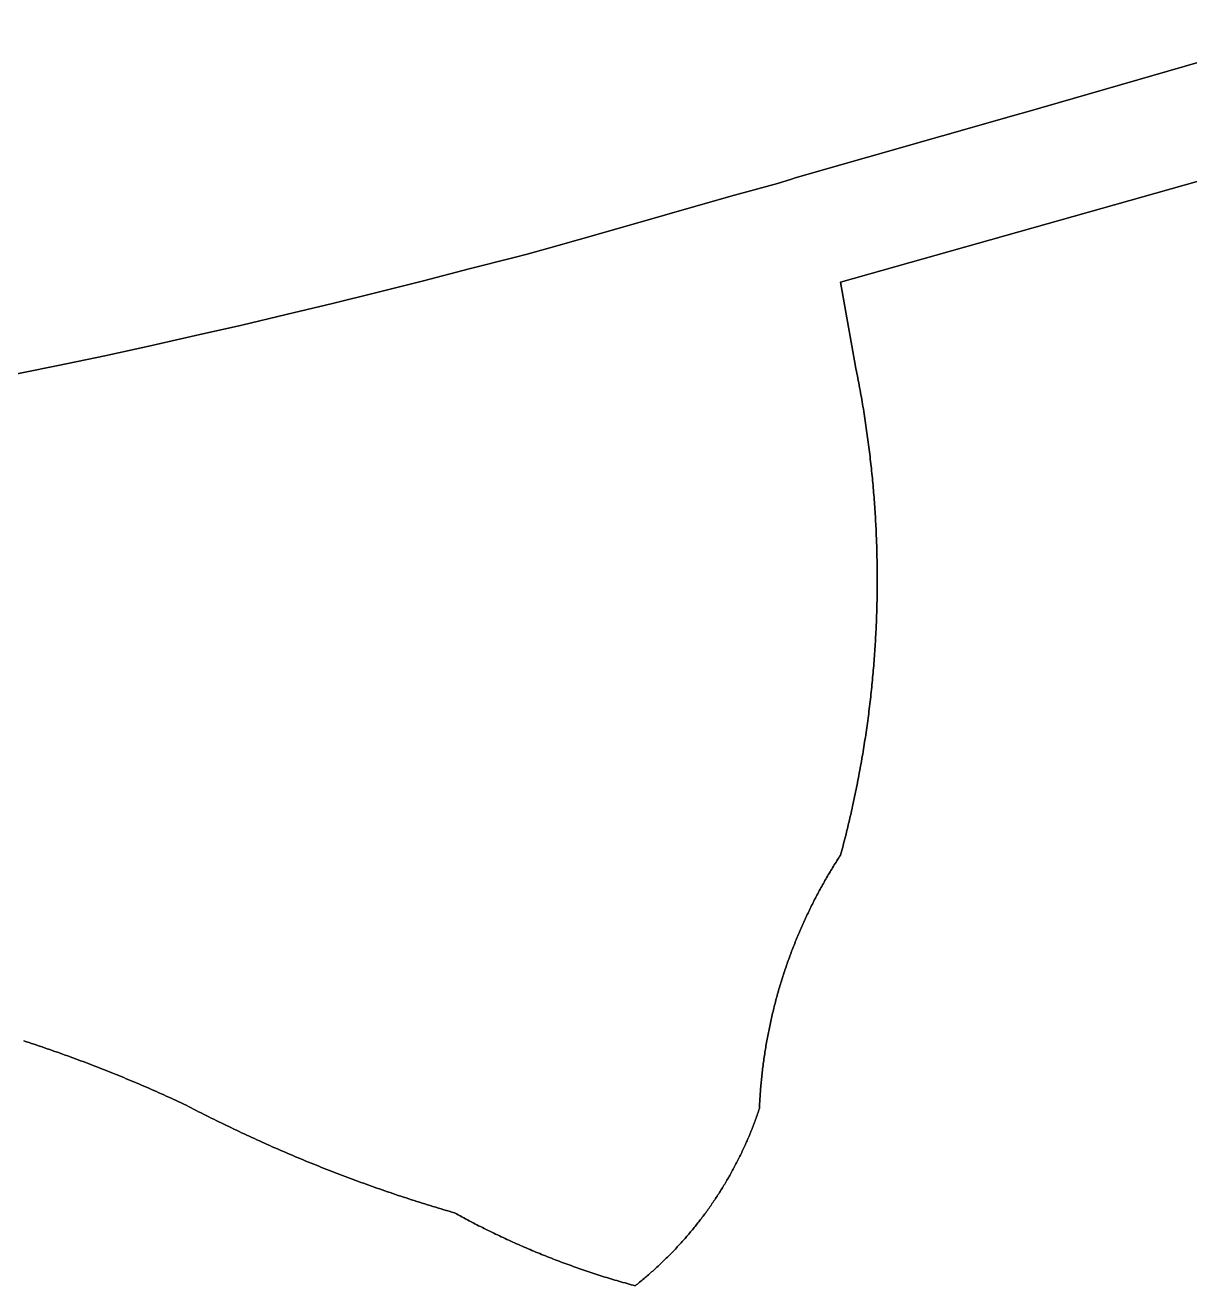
# Model space of a CAD drawing. Header units: inches. Extents: x 11258954 to 11313122, y 3645444 to 3695200.
# Drawn here: x 11297756 to 11298282, y 3668204 to 3668774 of the extents above; entities that cross this region are included whole.
import ezdxf

# ---------------------------------------------------------------- set-up
doc = ezdxf.new("R2010")
doc.units = ezdxf.units.IN
doc.header["$MEASUREMENT"] = 0
doc.layers.add('AnnexationHistory', color=183, linetype='Continuous')
doc.layers.add('ZipCode', color=108, linetype='Continuous')

msp = doc.modelspace()

# ---------------------------------------------------------------- linework, layer by layer
at = {"layer": 'AnnexationHistory'}
for points in [[(11297755.4585, 3668314.4035, 0), (11297756.631, 3668314.0215, 0), (11297757.803, 3668313.6365, 0), (11297758.9745, 3668313.25, 0), (11297760.145, 3668312.8605, 0), (11297761.3145, 3668312.469, 0), (11297762.4835, 3668312.0755, 0), (11297763.652, 3668311.6795, 0), (11297764.819, 3668311.281, 0), (11297765.986, 3668310.88, 0), (11297767.1515, 3668310.477, 0), (11297768.3165, 3668310.072, 0), (11297769.481, 3668309.664, 0), (11297770.644, 3668309.254, 0), (11297771.807, 3668308.842, 0), (11297772.9685, 3668308.4275, 0), (11297774.1295, 3668308.0105, 0), (11297775.2895, 3668307.5915, 0), (11297776.449, 3668307.17, 0), (11297777.6075, 3668306.746, 0), (11297778.765, 3668306.32, 0), (11297779.9215, 3668305.892, 0), (11297781.0775, 3668305.461, 0), (11297782.2325, 3668305.0285, 0), (11297783.387, 3668304.593, 0), (11297784.54, 3668304.1555, 0), (11297785.6925, 3668303.716, 0), (11297786.844, 3668303.274, 0), (11297787.995, 3668302.8295, 0), (11297789.1445, 3668302.383, 0), (11297790.2935, 3668301.934, 0), (11297791.4415, 3668301.483, 0), (11297792.589, 3668301.0295, 0), (11297793.735, 3668300.574, 0), (11297794.8805, 3668300.116, 0), (11297796.025, 3668299.656, 0), (11297797.1685, 3668299.1935, 0), (11297798.311, 3668298.7285, 0), (11297799.453, 3668298.2615, 0), (11297800.5935, 3668297.7925, 0), (11297801.7335, 3668297.321, 0), (11297802.8725, 3668296.847, 0), (11297804.01, 3668296.371, 0), (11297805.1475, 3668295.893, 0), (11297806.2835, 3668295.4125, 0), (11297807.4185, 3668294.9295, 0), (11297808.5525, 3668294.4445, 0), (11297809.686, 3668293.9575, 0), (11297810.818, 3668293.468, 0), (11297811.9495, 3668292.976, 0), (11297813.0795, 3668292.482, 0), (11297814.209, 3668291.986, 0), (11297815.337, 3668291.4875, 0), (11297816.4645, 3668290.987, 0), (11297817.591, 3668290.484, 0), (11297818.716, 3668289.9785, 0), (11297819.8405, 3668289.4715, 0), (11297820.964, 3668288.962, 0), (11297822.086, 3668288.45, 0), (11297823.2075, 3668287.936, 0), (11297824.3275, 3668287.4195, 0), (11297825.447, 3668286.901, 0), (11297826.565, 3668286.3805, 0), (11297827.6825, 3668285.8575, 0), (11297828.7985, 3668285.3325, 0), (11297829.9255, 3668284.745, 0), (11297831.054, 3668284.1595, 0), (11297832.1835, 3668283.576, 0), (11297833.314, 3668282.995, 0), (11297834.4455, 3668282.416, 0), (11297835.578, 3668281.8395, 0), (11297836.712, 3668281.265, 0), (11297837.847, 3668280.6925, 0), (11297838.983, 3668280.1225, 0), (11297840.1205, 3668279.5545, 0), (11297841.2585, 3668278.989, 0), (11297842.398, 3668278.4255, 0), (11297843.5385, 3668277.8645, 0), (11297844.68, 3668277.305, 0), (11297845.823, 3668276.7485, 0), (11297846.9665, 3668276.194, 0), (11297848.1115, 3668275.6415, 0), (11297849.2575, 3668275.0915, 0), (11297850.4045, 3668274.5435, 0), (11297851.5525, 3668273.9975, 0), (11297852.7015, 3668273.454, 0), (11297853.8515, 3668272.913, 0), (11297855.003, 3668272.374, 0), (11297856.155, 3668271.837, 0), (11297857.3085, 3668271.3025, 0), (11297858.4625, 3668270.7705, 0), (11297859.618, 3668270.2405, 0), (11297860.7745, 3668269.7125, 0), (11297861.9315, 3668269.187, 0), (11297863.09, 3668268.664, 0), (11297864.2495, 3668268.1425, 0), (11297865.41, 3668267.624, 0), (11297866.5715, 3668267.1075, 0), (11297867.734, 3668266.593, 0), (11297868.897, 3668266.081, 0), (11297870.0615, 3668265.5715, 0), (11297871.227, 3668265.064, 0), (11297872.3935, 3668264.5585, 0), (11297873.561, 3668264.0555, 0), (11297874.729, 3668263.555, 0), (11297875.8985, 3668263.0565, 0), (11297877.069, 3668262.5605, 0), (11297878.24, 3668262.0665, 0), (11297879.4125, 3668261.575, 0), (11297880.5855, 3668261.0855, 0), (11297881.7595, 3668260.5985, 0), (11297882.9345, 3668260.1135, 0), (11297884.1105, 3668259.631, 0), (11297885.2875, 3668259.151, 0), (11297886.4655, 3668258.673, 0), (11297887.644, 3668258.1975, 0), (11297888.824, 3668257.724, 0), (11297890.0045, 3668257.253, 0), (11297891.186, 3668256.7845, 0), (11297892.3685, 3668256.318, 0), (11297893.552, 3668255.8535, 0), (11297894.736, 3668255.392, 0), (11297895.921, 3668254.9325, 0), (11297897.107, 3668254.475, 0), (11297898.294, 3668254.02, 0), (11297899.482, 3668253.5675, 0), (11297900.6705, 3668253.117, 0), (11297901.86, 3668252.669, 0), (11297903.0505, 3668252.2235, 0), (11297904.242, 3668251.78, 0), (11297905.434, 3668251.339, 0), (11297906.627, 3668250.9, 0), (11297907.8205, 3668250.4635, 0), (11297909.0155, 3668250.0295, 0), (11297910.211, 3668249.5975, 0), (11297911.4075, 3668249.168, 0), (11297912.6045, 3668248.741, 0), (11297913.8025, 3668248.316, 0), (11297915.0015, 3668247.8935, 0), (11297916.201, 3668247.4735, 0), (11297917.4015, 3668247.0555, 0), (11297918.603, 3668246.64, 0), (11297919.805, 3668246.227, 0), (11297921.008, 3668245.816, 0), (11297922.2115, 3668245.4075, 0), (11297923.416, 3668245.0015, 0), (11297924.621, 3668244.5975, 0), (11297925.827, 3668244.196, 0), (11297927.034, 3668243.797, 0), (11297928.2415, 3668243.4, 0), (11297929.45, 3668243.0055, 0), (11297930.659, 3668242.6135, 0), (11297931.869, 3668242.2235, 0), (11297933.0795, 3668241.8365, 0), (11297934.291, 3668241.4515, 0), (11297935.503, 3668241.0685, 0), (11297936.716, 3668240.688, 0), (11297937.9295, 3668240.31, 0), (11297939.144, 3668239.9345, 0), (11297940.359, 3668239.5615, 0), (11297941.575, 3668239.1905, 0), (11297942.7915, 3668238.822, 0), (11297944.0085, 3668238.4555, 0), (11297945.2265, 3668238.092, 0), (11297946.445, 3668237.7305, 0), (11297947.6645, 3668237.371, 0), (11297948.8845, 3668237.0145, 0), (11297950.1055, 3668236.66, 0), (11297950.9365, 3668236.2025, 0), (11297951.769, 3668235.7475, 0), (11297952.6025, 3668235.2945, 0), (11297953.437, 3668234.8435, 0), (11297954.273, 3668234.3945, 0), (11297955.11, 3668233.948, 0), (11297955.9485, 3668233.504, 0), (11297956.788, 3668233.0615, 0), (11297957.6285, 3668232.6215, 0), (11297958.47, 3668232.1835, 0), (11297959.313, 3668231.748, 0), (11297960.1565, 3668231.3145, 0), (11297961.002, 3668230.883, 0), (11297961.848, 3668230.454, 0), (11297962.695, 3668230.027, 0), (11297963.5435, 3668229.6025, 0), (11297964.393, 3668229.18, 0), (11297965.2435, 3668228.7595, 0), (11297966.0955, 3668228.3415, 0), (11297966.948, 3668227.926, 0), (11297967.802, 3668227.512, 0), (11297968.6565, 3668227.1005, 0), (11297969.5125, 3668226.6915, 0), (11297970.3695, 3668226.2845, 0), (11297971.228, 3668225.8795, 0), (11297972.087, 3668225.477, 0), (11297972.947, 3668225.077, 0), (11297973.808, 3668224.679, 0), (11297974.6705, 3668224.283, 0), (11297975.5335, 3668223.8895, 0), (11297976.398, 3668223.498, 0), (11297977.263, 3668223.109, 0), (11297978.1295, 3668222.722, 0), (11297978.997, 3668222.3375, 0), (11297979.865, 3668221.955, 0), (11297980.7345, 3668221.575, 0), (11297981.6045, 3668221.197, 0), (11297982.476, 3668220.8215, 0), (11297983.348, 3668220.448, 0), (11297984.221, 3668220.077, 0), (11297985.0955, 3668219.7085, 0), (11297985.9705, 3668219.342, 0), (11297986.8465, 3668218.9775, 0), (11297987.7235, 3668218.6155, 0), (11297988.6015, 3668218.256, 0), (11297989.48, 3668217.8985, 0), (11297990.36, 3668217.5435, 0), (11297991.2405, 3668217.1905, 0), (11297992.1225, 3668216.84, 0), (11297993.005, 3668216.4915, 0), (11297993.888, 3668216.1455, 0), (11297994.7725, 3668215.802, 0), (11297995.6575, 3668215.4605, 0), (11297996.544, 3668215.1215, 0), (11297997.4305, 3668214.7845, 0), (11297998.3185, 3668214.45, 0), (11297999.207, 3668214.118, 0), (11298000.097, 3668213.788, 0), (11298000.987, 3668213.4605, 0), (11298001.8785, 3668213.1355, 0), (11298002.7705, 3668212.8125, 0), (11298003.6635, 3668212.492, 0), (11298004.557, 3668212.1735, 0), (11298005.452, 3668211.8575, 0), (11298006.347, 3668211.544, 0), (11298007.2435, 3668211.2325, 0), (11298008.1405, 3668210.9235, 0), (11298009.038, 3668210.617, 0), (11298009.937, 3668210.3125, 0), (11298010.836, 3668210.0105, 0), (11298011.7365, 3668209.7105, 0), (11298012.6375, 3668209.4135, 0), (11298013.539, 3668209.1185, 0), (11298014.4415, 3668208.8255, 0), (11298015.3445, 3668208.5355, 0), (11298016.2485, 3668208.2475, 0), (11298017.1535, 3668207.962, 0), (11298018.059, 3668207.6785, 0), (11298018.965, 3668207.3975, 0), (11298019.872, 3668207.119, 0), (11298020.7795, 3668206.843, 0), (11298021.688, 3668206.569, 0), (11298022.597, 3668206.2975, 0), (11298023.507, 3668206.0285, 0), (11298024.4175, 3668205.7615, 0), (11298025.3285, 3668205.497, 0), (11298026.2405, 3668205.235, 0), (11298027.153, 3668204.9755, 0), (11298028.066, 3668204.718, 0), (11298028.98, 3668204.463, 0), (11298029.8945, 3668204.2105, 0), (11298030.8095, 3668203.9605, 0), (11298031.7255, 3668203.7125, 0), (11298032.234, 3668204.1155, 0), (11298032.7405, 3668204.52, 0), (11298033.246, 3668204.9265, 0), (11298033.75, 3668205.3355, 0), (11298034.252, 3668205.7455, 0), (11298034.753, 3668206.158, 0), (11298035.252, 3668206.5725, 0), (11298035.7495, 3668206.9885, 0), (11298036.2455, 3668207.4065, 0), (11298036.74, 3668207.8265, 0), (11298037.2325, 3668208.2485, 0), (11298037.7235, 3668208.672, 0), (11298038.213, 3668209.0975, 0), (11298038.701, 3668209.525, 0), (11298039.1875, 3668209.9545, 0), (11298039.672, 3668210.3855, 0), (11298040.155, 3668210.8185, 0), (11298040.636, 3668211.2535, 0), (11298041.116, 3668211.69, 0), (11298041.594, 3668212.1285, 0), (11298042.07, 3668212.569, 0), (11298042.545, 3668213.011, 0), (11298043.018, 3668213.455, 0), (11298043.489, 3668213.9005, 0), (11298043.9585, 3668214.348, 0), (11298044.4265, 3668214.7975, 0), (11298044.8925, 3668215.2485, 0), (11298045.357, 3668215.7015, 0), (11298045.8195, 3668216.156, 0), (11298046.2805, 3668216.6125, 0), (11298046.74, 3668217.0705, 0), (11298047.1975, 3668217.5305, 0), (11298047.653, 3668217.992, 0), (11298048.107, 3668218.4555, 0), (11298048.559, 3668218.9205, 0), (11298049.0095, 3668219.387, 0), (11298049.458, 3668219.8555, 0), (11298049.905, 3668220.326, 0), (11298050.35, 3668220.7975, 0), (11298050.793, 3668221.2715, 0), (11298051.2345, 3668221.7465, 0), (11298051.6745, 3668222.2235, 0), (11298052.112, 3668222.702, 0), (11298052.548, 3668223.1825, 0), (11298052.982, 3668223.6645, 0), (11298053.4145, 3668224.148, 0), (11298053.845, 3668224.6335, 0), (11298054.2735, 3668225.12, 0), (11298054.7, 3668225.6085, 0), (11298055.125, 3668226.099, 0), (11298055.548, 3668226.5905, 0), (11298055.9695, 3668227.084, 0), (11298056.3885, 3668227.579, 0), (11298056.806, 3668228.0755, 0), (11298057.2215, 3668228.5735, 0), (11298057.635, 3668229.073, 0), (11298058.0465, 3668229.5745, 0), (11298058.4565, 3668230.0775, 0), (11298058.864, 3668230.582, 0), (11298059.27, 3668231.0875, 0), (11298059.674, 3668231.595, 0), (11298060.076, 3668232.104, 0), (11298060.476, 3668232.615, 0), (11298060.8745, 3668233.127, 0), (11298061.2705, 3668233.6405, 0), (11298061.6645, 3668234.1555, 0), (11298062.057, 3668234.672, 0), (11298062.4475, 3668235.1905, 0), (11298062.8355, 3668235.71, 0), (11298063.222, 3668236.231, 0), (11298063.6065, 3668236.7535, 0), (11298063.9885, 3668237.2775, 0), (11298064.369, 3668237.803, 0), (11298064.7475, 3668238.3295, 0), (11298065.1235, 3668238.858, 0), (11298065.498, 3668239.3875, 0), (11298065.8705, 3668239.919, 0), (11298066.2405, 3668240.4515, 0), (11298066.609, 3668240.9855, 0), (11298066.975, 3668241.521, 0), (11298067.339, 3668242.0575, 0), (11298067.7015, 3668242.5955, 0), (11298068.0615, 3668243.1355, 0), (11298068.4195, 3668243.676, 0), (11298068.7755, 3668244.2185, 0), (11298069.1295, 3668244.762, 0), (11298069.481, 3668245.307, 0), (11298069.831, 3668245.8535, 0), (11298070.1785, 3668246.401, 0), (11298070.524, 3668246.95, 0), (11298070.8675, 3668247.5, 0), (11298071.209, 3668248.0515, 0), (11298071.548, 3668248.6045, 0), (11298071.8855, 3668249.1585, 0), (11298072.2205, 3668249.714, 0), (11298072.5535, 3668250.271, 0), (11298072.884, 3668250.8285, 0), (11298073.2125, 3668251.388, 0), (11298073.5395, 3668251.9485, 0), (11298073.8635, 3668252.51, 0), (11298074.186, 3668253.073, 0), (11298074.506, 3668253.637, 0), (11298074.824, 3668254.2025, 0), (11298075.14, 3668254.769, 0), (11298075.4535, 3668255.337, 0), (11298075.765, 3668255.906, 0), (11298076.0745, 3668256.476, 0), (11298076.3815, 3668257.0475, 0), (11298076.6865, 3668257.62, 0), (11298076.989, 3668258.1935, 0), (11298077.2895, 3668258.7685, 0), (11298077.588, 3668259.344, 0), (11298077.8845, 3668259.9215, 0), (11298078.1785, 3668260.4995, 0), (11298078.47, 3668261.079, 0), (11298078.7595, 3668261.659, 0), (11298079.047, 3668262.241, 0), (11298079.3325, 3668262.8235, 0), (11298079.615, 3668263.407, 0), (11298079.896, 3668263.992, 0), (11298080.1745, 3668264.5775, 0), (11298080.4505, 3668265.1645, 0), (11298080.7245, 3668265.7525, 0), (11298080.9965, 3668266.3415, 0), (11298081.266, 3668266.9315, 0), (11298081.533, 3668267.5225, 0), (11298081.798, 3668268.1145, 0), (11298082.061, 3668268.7075, 0), (11298082.3215, 3668269.3015, 0), (11298082.5795, 3668269.8965, 0), (11298082.8355, 3668270.4925, 0), (11298083.0895, 3668271.0895, 0), (11298083.341, 3668271.6875, 0), (11298083.59, 3668272.2865, 0), (11298083.837, 3668272.8865, 0), (11298084.0815, 3668273.487, 0), (11298084.3235, 3668274.089, 0), (11298084.5635, 3668274.6915, 0), (11298084.8015, 3668275.295, 0), (11298085.0365, 3668275.8995, 0), (11298085.27, 3668276.5045, 0), (11298085.5005, 3668277.111, 0), (11298085.729, 3668277.718, 0), (11298085.955, 3668278.326, 0), (11298086.179, 3668278.9345, 0), (11298086.4005, 3668279.5445, 0), (11298086.6195, 3668280.155, 0), (11298086.8365, 3668280.766, 0), (11298087.051, 3668281.3785, 0), (11298087.2635, 3668281.9915, 0), (11298087.473, 3668282.605, 0), (11298087.6805, 3668283.2195, 0), (11298087.886, 3668283.835, 0), (11298087.9185, 3668284.586, 0), (11298087.9535, 3668285.3365, 0), (11298087.991, 3668286.087, 0), (11298088.0315, 3668286.8375, 0), (11298088.074, 3668287.588, 0), (11298088.119, 3668288.3385, 0), (11298088.1665, 3668289.0885, 0), (11298088.2165, 3668289.838, 0), (11298088.269, 3668290.588, 0), (11298088.324, 3668291.3375, 0), (11298088.3815, 3668292.087, 0), (11298088.4415, 3668292.836, 0), (11298088.504, 3668293.585, 0), (11298088.5685, 3668294.334, 0), (11298088.636, 3668295.0825, 0), (11298088.706, 3668295.8305, 0), (11298088.7785, 3668296.5785, 0), (11298088.853, 3668297.3265, 0), (11298088.9305, 3668298.074, 0), (11298089.01, 3668298.8215, 0), (11298089.0925, 3668299.5685, 0), (11298089.177, 3668300.3155, 0), (11298089.2645, 3668301.0615, 0), (11298089.354, 3668301.808, 0), (11298089.446, 3668302.554, 0), (11298089.5405, 3668303.2995, 0), (11298089.6375, 3668304.0445, 0), (11298089.737, 3668304.7895, 0), (11298089.839, 3668305.5345, 0), (11298089.9435, 3668306.2785, 0), (11298090.0505, 3668307.0225, 0), (11298090.16, 3668307.766, 0), (11298090.272, 3668308.509, 0), (11298090.386, 3668309.252, 0), (11298090.503, 3668309.9945, 0), (11298090.622, 3668310.7365, 0), (11298090.744, 3668311.478, 0), (11298090.868, 3668312.2195, 0), (11298090.9945, 3668312.96, 0), (11298091.1235, 3668313.7005, 0), (11298091.255, 3668314.4405, 0), (11298091.389, 3668315.18, 0), (11298091.5255, 3668315.919, 0), (11298091.664, 3668316.658, 0), (11298091.8055, 3668317.396, 0), (11298091.949, 3668318.1335, 0), (11298092.0955, 3668318.871, 0), (11298092.244, 3668319.6075, 0), (11298092.395, 3668320.344, 0), (11298092.5485, 3668321.0795, 0), (11298092.7045, 3668321.815, 0), (11298092.8625, 3668322.5495, 0), (11298093.0235, 3668323.2835, 0), (11298093.1865, 3668324.0175, 0), (11298093.3525, 3668324.7505, 0), (11298093.5205, 3668325.483, 0), (11298093.691, 3668326.215, 0), (11298093.8635, 3668326.9465, 0), (11298094.039, 3668327.677, 0), (11298094.217, 3668328.4075, 0), (11298094.397, 3668329.137, 0), (11298094.5795, 3668329.866, 0), (11298094.7645, 3668330.5945, 0), (11298094.952, 3668331.3225, 0), (11298095.1415, 3668332.0495, 0), (11298095.334, 3668332.776, 0), (11298095.5285, 3668333.502, 0), (11298095.7255, 3668334.2275, 0), (11298095.925, 3668334.952, 0), (11298096.127, 3668335.676, 0), (11298096.331, 3668336.3995, 0), (11298096.5375, 3668337.122, 0), (11298096.7465, 3668337.844, 0), (11298096.958, 3668338.565, 0), (11298097.172, 3668339.2855, 0), (11298097.388, 3668340.0055, 0), (11298097.6065, 3668340.7245, 0), (11298097.8275, 3668341.443, 0), (11298098.0505, 3668342.1605, 0), (11298098.2765, 3668342.8775, 0), (11298098.5045, 3668343.5935, 0), (11298098.735, 3668344.309, 0), (11298098.9675, 3668345.0235, 0), (11298099.203, 3668345.7375, 0), (11298099.4405, 3668346.4505, 0), (11298099.68, 3668347.1625, 0), (11298099.9225, 3668347.874, 0), (11298100.167, 3668348.5845, 0), (11298100.414, 3668349.2945, 0), (11298100.663, 3668350.0035, 0), (11298100.915, 3668350.712, 0), (11298101.1685, 3668351.419, 0), (11298101.425, 3668352.1255, 0), (11298101.6835, 3668352.8315, 0), (11298101.9445, 3668353.536, 0), (11298102.208, 3668354.24, 0), (11298102.4735, 3668354.943, 0), (11298102.7415, 3668355.645, 0), (11298103.012, 3668356.3465, 0), (11298103.2845, 3668357.047, 0), (11298103.5595, 3668357.7465, 0), (11298103.8365, 3668358.445, 0), (11298104.116, 3668359.1425, 0), (11298104.398, 3668359.8395, 0), (11298104.682, 3668360.535, 0), (11298104.9685, 3668361.23, 0), (11298105.2575, 3668361.924, 0), (11298105.5485, 3668362.6165, 0), (11298105.842, 3668363.3085, 0), (11298106.1375, 3668363.9995, 0), (11298106.4355, 3668364.6895, 0), (11298106.7355, 3668365.3785, 0), (11298107.038, 3668366.0665, 0), (11298107.343, 3668366.7535, 0), (11298107.65, 3668367.4395, 0), (11298107.9595, 3668368.1245, 0), (11298108.271, 3668368.8085, 0), (11298108.5845, 3668369.4915, 0), (11298108.901, 3668370.173, 0), (11298109.219, 3668370.854, 0), (11298109.54, 3668371.534, 0), (11298109.8625, 3668372.2125, 0), (11298110.1875, 3668372.89, 0), (11298110.515, 3668373.5665, 0), (11298110.8445, 3668374.242, 0), (11298111.1765, 3668374.9165, 0), (11298111.5105, 3668375.5895, 0), (11298111.847, 3668376.262, 0), (11298112.1855, 3668376.933, 0), (11298112.526, 3668377.6025, 0), (11298112.869, 3668378.2715, 0), (11298113.214, 3668378.939, 0), (11298113.5615, 3668379.6055, 0), (11298113.911, 3668380.271, 0), (11298114.2625, 3668380.935, 0), (11298114.6165, 3668381.598, 0), (11298114.973, 3668382.26, 0), (11298115.331, 3668382.9205, 0), (11298115.6915, 3668383.58, 0), (11298116.0545, 3668384.2385, 0), (11298116.4195, 3668384.8955, 0), (11298116.7865, 3668385.551, 0), (11298117.1555, 3668386.206, 0), (11298117.527, 3668386.859, 0), (11298117.9005, 3668387.5115, 0), (11298118.276, 3668388.162, 0), (11298118.654, 3668388.812, 0), (11298119.034, 3668389.4605, 0), (11298119.416, 3668390.1075, 0), (11298119.8005, 3668390.7535, 0), (11298120.187, 3668391.398, 0), (11298120.5755, 3668392.0415, 0), (11298120.966, 3668392.6835, 0), (11298121.359, 3668393.324, 0), (11298121.754, 3668393.9635, 0), (11298122.151, 3668394.6015, 0), (11298122.55, 3668395.2385, 0), (11298122.9515, 3668395.874, 0), (11298123.355, 3668396.508, 0), (11298123.76, 3668397.141, 0), (11298124.168, 3668397.7725, 0), (11298124.5775, 3668398.4025, 0), (11298124.8605, 3668399.453, 0), (11298125.1415, 3668400.504, 0), (11298125.4195, 3668401.556, 0), (11298125.6955, 3668402.608, 0), (11298125.969, 3668403.661, 0), (11298126.24, 3668404.715, 0), (11298126.509, 3668405.769, 0), (11298126.775, 3668406.824, 0), (11298127.039, 3668407.8795, 0), (11298127.3005, 3668408.9355, 0), (11298127.5595, 3668409.992, 0), (11298127.8165, 3668411.0495, 0), (11298128.0705, 3668412.107, 0), (11298128.3225, 3668413.1655, 0), (11298128.572, 3668414.2245, 0), (11298128.819, 3668415.284, 0), (11298129.0635, 3668416.344, 0), (11298129.3055, 3668417.4045, 0), (11298129.5455, 3668418.466, 0), (11298129.7825, 3668419.5275, 0), (11298130.0175, 3668420.59, 0), (11298130.25, 3668421.653, 0), (11298130.48, 3668422.716, 0), (11298130.7075, 3668423.78, 0), (11298130.933, 3668424.8445, 0), (11298131.1555, 3668425.9095, 0), (11298131.376, 3668426.9745, 0), (11298131.594, 3668428.0405, 0), (11298131.8095, 3668429.107, 0), (11298132.0225, 3668430.174, 0), (11298132.233, 3668431.241, 0), (11298132.441, 3668432.309, 0), (11298132.647, 3668433.3775, 0), (11298132.85, 3668434.446, 0), (11298133.051, 3668435.5155, 0), (11298133.2495, 3668436.585, 0), (11298133.4455, 3668437.6555, 0), (11298133.639, 3668438.726, 0), (11298133.83, 3668439.797, 0), (11298134.0185, 3668440.8685, 0), (11298134.205, 3668441.9405, 0), (11298134.3885, 3668443.0125, 0), (11298134.57, 3668444.0855, 0), (11298134.749, 3668445.1585, 0), (11298134.925, 3668446.232, 0), (11298135.099, 3668447.306, 0), (11298135.2705, 3668448.3805, 0), (11298135.4395, 3668449.455, 0), (11298135.606, 3668450.53, 0), (11298135.7705, 3668451.6055, 0), (11298135.932, 3668452.6815, 0), (11298136.0915, 3668453.758, 0), (11298136.248, 3668454.8345, 0), (11298136.4025, 3668455.9115, 0), (11298136.554, 3668456.9885, 0), (11298136.7035, 3668458.0665, 0), (11298136.8505, 3668459.144, 0), (11298136.995, 3668460.2225, 0), (11298137.137, 3668461.301, 0), (11298137.2765, 3668462.38, 0), (11298137.4135, 3668463.4595, 0), (11298137.5485, 3668464.539, 0), (11298137.6805, 3668465.619, 0), (11298137.81, 3668466.699, 0), (11298137.9375, 3668467.7795, 0), (11298138.062, 3668468.8605, 0), (11298138.1845, 3668469.9415, 0), (11298138.3045, 3668471.0225, 0), (11298138.4215, 3668472.1045, 0), (11298138.5365, 3668473.186, 0), (11298138.649, 3668474.2685, 0), (11298138.759, 3668475.3505, 0), (11298138.8665, 3668476.4335, 0), (11298138.9715, 3668477.516, 0), (11298139.074, 3668478.5995, 0), (11298139.174, 3668479.6825, 0), (11298139.2715, 3668480.766, 0), (11298139.367, 3668481.85, 0), (11298139.4595, 3668482.934, 0), (11298139.5495, 3668484.018, 0), (11298139.6375, 3668485.1025, 0), (11298139.7225, 3668486.187, 0), (11298139.8055, 3668487.272, 0), (11298139.8855, 3668488.357, 0), (11298139.9635, 3668489.442, 0), (11298140.039, 3668490.5275, 0), (11298140.1115, 3668491.613, 0), (11298140.182, 3668492.6985, 0), (11298140.25, 3668493.7845, 0), (11298140.3155, 3668494.8705, 0), (11298140.378, 3668495.9565, 0), (11298140.4385, 3668497.043, 0), (11298140.4965, 3668498.129, 0), (11298140.552, 3668499.2155, 0), (11298140.605, 3668500.3025, 0), (11298140.6555, 3668501.389, 0), (11298140.704, 3668502.476, 0), (11298140.7495, 3668503.563, 0), (11298140.7925, 3668504.65, 0), (11298140.833, 3668505.7375, 0), (11298140.871, 3668506.8245, 0), (11298140.907, 3668507.912, 0), (11298140.94, 3668508.9995, 0), (11298140.971, 3668510.087, 0), (11298140.999, 3668511.1745, 0), (11298141.0245, 3668512.262, 0), (11298141.048, 3668513.35, 0), (11298141.0685, 3668514.4375, 0), (11298141.087, 3668515.5255, 0), (11298141.103, 3668516.613, 0), (11298141.116, 3668517.701, 0), (11298141.127, 3668518.789, 0), (11298141.1355, 3668519.877, 0), (11298141.141, 3668520.965, 0), (11298141.1445, 3668522.0525, 0), (11298141.1455, 3668523.1405, 0), (11298141.144, 3668524.2285, 0), (11298141.14, 3668525.3165, 0), (11298141.1335, 3668526.4045, 0), (11298141.1245, 3668527.4925, 0), (11298141.113, 3668528.5805, 0), (11298141.099, 3668529.668, 0), (11298141.0825, 3668530.756, 0), (11298141.0635, 3668531.8435, 0), (11298141.042, 3668532.9315, 0), (11298141.018, 3668534.019, 0), (11298140.9915, 3668535.107, 0), (11298140.9625, 3668536.1945, 0), (11298140.9315, 3668537.282, 0), (11298140.8975, 3668538.3695, 0), (11298140.861, 3668539.4565, 0), (11298140.8225, 3668540.544, 0), (11298140.781, 3668541.631, 0), (11298140.7375, 3668542.718, 0), (11298140.691, 3668543.805, 0), (11298140.6425, 3668544.892, 0), (11298140.591, 3668545.9785, 0), (11298140.5375, 3668547.0655, 0), (11298140.481, 3668548.152, 0), (11298140.4225, 3668549.238, 0), (11298140.3615, 3668550.3245, 0), (11298140.298, 3668551.4105, 0), (11298140.232, 3668552.4965, 0), (11298140.163, 3668553.582, 0), (11298140.092, 3668554.668, 0), (11298140.0185, 3668555.7535, 0), (11298139.9425, 3668556.8385, 0), (11298139.864, 3668557.9235, 0), (11298139.783, 3668559.0085, 0), (11298139.7, 3668560.0935, 0), (11298139.614, 3668561.178, 0), (11298139.5255, 3668562.262, 0), (11298139.4345, 3668563.3465, 0), (11298139.3415, 3668564.4305, 0), (11298139.2455, 3668565.514, 0), (11298139.1475, 3668566.5975, 0), (11298139.0465, 3668567.681, 0), (11298138.9435, 3668568.764, 0), (11298138.8375, 3668569.8465, 0), (11298138.7295, 3668570.929, 0), (11298138.619, 3668572.0115, 0), (11298138.506, 3668573.0935, 0), (11298138.39, 3668574.1755, 0), (11298138.272, 3668575.257, 0), (11298138.1515, 3668576.338, 0), (11298138.0285, 3668577.419, 0), (11298137.9035, 3668578.5, 0), (11298137.7755, 3668579.58, 0), (11298137.645, 3668580.6605, 0), (11298137.512, 3668581.74, 0), (11298137.377, 3668582.8195, 0), (11298137.239, 3668583.899, 0), (11298137.099, 3668584.9775, 0), (11298136.956, 3668586.056, 0), (11298136.811, 3668587.1345, 0), (11298136.6635, 3668588.2125, 0), (11298136.5135, 3668589.29, 0), (11298136.361, 3668590.367, 0), (11298136.206, 3668591.444, 0), (11298136.0485, 3668592.5205, 0), (11298135.8885, 3668593.5965, 0), (11298135.726, 3668594.6725, 0), (11298135.5615, 3668595.7475, 0), (11298135.394, 3668596.823, 0), (11298135.2245, 3668597.8975, 0), (11298135.0525, 3668598.9715, 0), (11298134.8775, 3668600.0455, 0), (11298134.7005, 3668601.119, 0), (11298134.521, 3668602.192, 0), (11298134.339, 3668603.2645, 0), (11298134.155, 3668604.337, 0), (11298133.968, 3668605.4085, 0), (11298133.7785, 3668606.48, 0), (11298133.587, 3668607.551, 0), (11298133.3925, 3668608.6215, 0), (11298133.196, 3668609.6915, 0), (11298132.997, 3668610.761, 0), (11298132.7955, 3668611.83, 0), (11298132.5915, 3668612.8985, 0), (11298132.385, 3668613.967, 0), (11298132.1765, 3668615.0345, 0), (11298131.965, 3668616.102, 0), (11298131.7515, 3668617.1685, 0), (11298131.5355, 3668618.235, 0), (11298131.3165, 3668619.3005, 0), (11298124.545, 3668657.419, 0), (11298497.062, 3668762.488, 0)], [(11298497.062, 3668762.488, 0), (11298124.545, 3668657.419, 0), (11298131.3165, 3668619.3005, 0), (11298131.5355, 3668618.235, 0), (11298131.7515, 3668617.1685, 0), (11298131.965, 3668616.102, 0), (11298132.1765, 3668615.0345, 0), (11298132.385, 3668613.967, 0), (11298132.5915, 3668612.8985, 0), (11298132.7955, 3668611.83, 0), (11298132.997, 3668610.761, 0), (11298133.196, 3668609.6915, 0), (11298133.3925, 3668608.6215, 0), (11298133.587, 3668607.551, 0), (11298133.7785, 3668606.48, 0), (11298133.968, 3668605.4085, 0), (11298134.155, 3668604.337, 0), (11298134.339, 3668603.2645, 0), (11298134.521, 3668602.192, 0), (11298134.7005, 3668601.119, 0), (11298134.8775, 3668600.0455, 0), (11298135.0525, 3668598.9715, 0), (11298135.2245, 3668597.8975, 0), (11298135.394, 3668596.823, 0), (11298135.5615, 3668595.7475, 0), (11298135.726, 3668594.6725, 0), (11298135.8885, 3668593.5965, 0), (11298136.0485, 3668592.5205, 0), (11298136.206, 3668591.444, 0), (11298136.361, 3668590.367, 0), (11298136.5135, 3668589.29, 0), (11298136.6635, 3668588.2125, 0), (11298136.811, 3668587.1345, 0), (11298136.956, 3668586.056, 0), (11298137.099, 3668584.9775, 0), (11298137.239, 3668583.899, 0), (11298137.377, 3668582.8195, 0), (11298137.512, 3668581.74, 0), (11298137.645, 3668580.6605, 0), (11298137.7755, 3668579.58, 0), (11298137.9035, 3668578.5, 0), (11298138.0285, 3668577.419, 0), (11298138.1515, 3668576.338, 0), (11298138.272, 3668575.257, 0), (11298138.39, 3668574.1755, 0), (11298138.506, 3668573.0935, 0), (11298138.619, 3668572.0115, 0), (11298138.7295, 3668570.929, 0), (11298138.8375, 3668569.8465, 0), (11298138.9435, 3668568.764, 0), (11298139.0465, 3668567.681, 0), (11298139.1475, 3668566.5975, 0), (11298139.2455, 3668565.514, 0), (11298139.3415, 3668564.4305, 0), (11298139.4345, 3668563.3465, 0), (11298139.5255, 3668562.262, 0), (11298139.614, 3668561.178, 0), (11298139.7, 3668560.0935, 0), (11298139.783, 3668559.0085, 0), (11298139.864, 3668557.9235, 0), (11298139.9425, 3668556.8385, 0), (11298140.0185, 3668555.7535, 0), (11298140.092, 3668554.668, 0), (11298140.163, 3668553.582, 0), (11298140.232, 3668552.4965, 0), (11298140.298, 3668551.4105, 0), (11298140.3615, 3668550.3245, 0), (11298140.4225, 3668549.238, 0), (11298140.481, 3668548.152, 0), (11298140.5375, 3668547.0655, 0), (11298140.591, 3668545.9785, 0), (11298140.6425, 3668544.892, 0), (11298140.691, 3668543.805, 0), (11298140.7375, 3668542.718, 0), (11298140.781, 3668541.631, 0), (11298140.8225, 3668540.544, 0), (11298140.861, 3668539.4565, 0), (11298140.8975, 3668538.3695, 0), (11298140.9315, 3668537.282, 0), (11298140.9625, 3668536.1945, 0), (11298140.9915, 3668535.107, 0), (11298141.018, 3668534.019, 0), (11298141.042, 3668532.9315, 0), (11298141.0635, 3668531.8435, 0), (11298141.0825, 3668530.756, 0), (11298141.099, 3668529.668, 0), (11298141.113, 3668528.5805, 0), (11298141.1245, 3668527.4925, 0), (11298141.1335, 3668526.4045, 0), (11298141.14, 3668525.3165, 0), (11298141.144, 3668524.2285, 0), (11298141.1455, 3668523.1405, 0), (11298141.1445, 3668522.0525, 0), (11298141.141, 3668520.965, 0), (11298141.1355, 3668519.877, 0), (11298141.127, 3668518.789, 0), (11298141.116, 3668517.701, 0), (11298141.103, 3668516.613, 0), (11298141.087, 3668515.5255, 0), (11298141.0685, 3668514.4375, 0), (11298141.048, 3668513.35, 0), (11298141.0245, 3668512.262, 0), (11298140.999, 3668511.1745, 0), (11298140.971, 3668510.087, 0), (11298140.94, 3668508.9995, 0), (11298140.907, 3668507.912, 0), (11298140.871, 3668506.8245, 0), (11298140.833, 3668505.7375, 0), (11298140.7925, 3668504.65, 0), (11298140.7495, 3668503.563, 0), (11298140.704, 3668502.476, 0), (11298140.6555, 3668501.389, 0), (11298140.605, 3668500.3025, 0), (11298140.552, 3668499.2155, 0), (11298140.4965, 3668498.129, 0), (11298140.4385, 3668497.043, 0), (11298140.378, 3668495.9565, 0), (11298140.3155, 3668494.8705, 0), (11298140.25, 3668493.7845, 0), (11298140.182, 3668492.6985, 0), (11298140.1115, 3668491.613, 0), (11298140.039, 3668490.5275, 0), (11298139.9635, 3668489.442, 0), (11298139.8855, 3668488.357, 0), (11298139.8055, 3668487.272, 0), (11298139.7225, 3668486.187, 0), (11298139.6375, 3668485.1025, 0), (11298139.5495, 3668484.018, 0), (11298139.4595, 3668482.934, 0), (11298139.367, 3668481.85, 0), (11298139.2715, 3668480.766, 0), (11298139.174, 3668479.6825, 0), (11298139.074, 3668478.5995, 0), (11298138.9715, 3668477.516, 0), (11298138.8665, 3668476.4335, 0), (11298138.759, 3668475.3505, 0), (11298138.649, 3668474.2685, 0), (11298138.5365, 3668473.186, 0), (11298138.4215, 3668472.1045, 0), (11298138.3045, 3668471.0225, 0), (11298138.1845, 3668469.9415, 0), (11298138.062, 3668468.8605, 0), (11298137.9375, 3668467.7795, 0), (11298137.81, 3668466.699, 0), (11298137.6805, 3668465.619, 0), (11298137.5485, 3668464.539, 0), (11298137.4135, 3668463.4595, 0), (11298137.2765, 3668462.38, 0), (11298137.137, 3668461.301, 0), (11298136.995, 3668460.2225, 0), (11298136.8505, 3668459.144, 0), (11298136.7035, 3668458.0665, 0), (11298136.554, 3668456.9885, 0), (11298136.4025, 3668455.9115, 0), (11298136.248, 3668454.8345, 0), (11298136.0915, 3668453.758, 0), (11298135.932, 3668452.6815, 0), (11298135.7705, 3668451.6055, 0), (11298135.606, 3668450.53, 0), (11298135.4395, 3668449.455, 0), (11298135.2705, 3668448.3805, 0), (11298135.099, 3668447.306, 0), (11298134.925, 3668446.232, 0), (11298134.749, 3668445.1585, 0), (11298134.57, 3668444.0855, 0), (11298134.3885, 3668443.0125, 0), (11298134.205, 3668441.9405, 0), (11298134.0185, 3668440.8685, 0), (11298133.83, 3668439.797, 0), (11298133.639, 3668438.726, 0), (11298133.4455, 3668437.6555, 0), (11298133.2495, 3668436.585, 0), (11298133.051, 3668435.5155, 0), (11298132.85, 3668434.446, 0), (11298132.647, 3668433.3775, 0), (11298132.441, 3668432.309, 0), (11298132.233, 3668431.241, 0), (11298132.0225, 3668430.174, 0), (11298131.8095, 3668429.107, 0), (11298131.594, 3668428.0405, 0), (11298131.376, 3668426.9745, 0), (11298131.1555, 3668425.9095, 0), (11298130.933, 3668424.8445, 0), (11298130.7075, 3668423.78, 0), (11298130.48, 3668422.716, 0), (11298130.25, 3668421.653, 0), (11298130.0175, 3668420.59, 0), (11298129.7825, 3668419.5275, 0), (11298129.5455, 3668418.466, 0), (11298129.3055, 3668417.4045, 0), (11298129.0635, 3668416.344, 0), (11298128.819, 3668415.284, 0), (11298128.572, 3668414.2245, 0), (11298128.3225, 3668413.1655, 0), (11298128.0705, 3668412.107, 0), (11298127.8165, 3668411.0495, 0), (11298127.5595, 3668409.992, 0), (11298127.3005, 3668408.9355, 0), (11298127.039, 3668407.8795, 0), (11298126.775, 3668406.824, 0), (11298126.509, 3668405.769, 0), (11298126.24, 3668404.715, 0), (11298125.969, 3668403.661, 0), (11298125.6955, 3668402.608, 0), (11298125.4195, 3668401.556, 0), (11298125.1415, 3668400.504, 0), (11298124.8605, 3668399.453, 0), (11298124.5775, 3668398.4025, 0), (11298124.168, 3668397.7725, 0), (11298123.76, 3668397.141, 0), (11298123.355, 3668396.508, 0), (11298122.9515, 3668395.874, 0), (11298122.55, 3668395.2385, 0), (11298122.151, 3668394.6015, 0), (11298121.754, 3668393.9635, 0), (11298121.359, 3668393.324, 0), (11298120.966, 3668392.6835, 0), (11298120.5755, 3668392.0415, 0), (11298120.187, 3668391.398, 0), (11298119.8005, 3668390.7535, 0), (11298119.416, 3668390.1075, 0), (11298119.034, 3668389.4605, 0), (11298118.654, 3668388.812, 0), (11298118.276, 3668388.162, 0), (11298117.9005, 3668387.5115, 0), (11298117.527, 3668386.859, 0), (11298117.1555, 3668386.206, 0), (11298116.7865, 3668385.551, 0), (11298116.4195, 3668384.8955, 0), (11298116.0545, 3668384.2385, 0), (11298115.6915, 3668383.58, 0), (11298115.331, 3668382.9205, 0), (11298114.973, 3668382.26, 0), (11298114.6165, 3668381.598, 0), (11298114.2625, 3668380.935, 0), (11298113.911, 3668380.271, 0), (11298113.5615, 3668379.6055, 0), (11298113.214, 3668378.939, 0), (11298112.869, 3668378.2715, 0), (11298112.526, 3668377.6025, 0), (11298112.1855, 3668376.933, 0), (11298111.847, 3668376.262, 0), (11298111.5105, 3668375.5895, 0), (11298111.1765, 3668374.9165, 0), (11298110.8445, 3668374.242, 0), (11298110.515, 3668373.5665, 0), (11298110.1875, 3668372.89, 0), (11298109.8625, 3668372.2125, 0), (11298109.54, 3668371.534, 0), (11298109.219, 3668370.854, 0), (11298108.901, 3668370.173, 0), (11298108.5845, 3668369.4915, 0), (11298108.271, 3668368.8085, 0), (11298107.9595, 3668368.1245, 0), (11298107.65, 3668367.4395, 0), (11298107.343, 3668366.7535, 0), (11298107.038, 3668366.0665, 0), (11298106.7355, 3668365.3785, 0), (11298106.4355, 3668364.6895, 0), (11298106.1375, 3668363.9995, 0), (11298105.842, 3668363.3085, 0), (11298105.5485, 3668362.6165, 0), (11298105.2575, 3668361.924, 0), (11298104.9685, 3668361.23, 0), (11298104.682, 3668360.535, 0), (11298104.398, 3668359.8395, 0), (11298104.116, 3668359.1425, 0), (11298103.8365, 3668358.445, 0), (11298103.5595, 3668357.7465, 0), (11298103.2845, 3668357.047, 0), (11298103.012, 3668356.3465, 0), (11298102.7415, 3668355.645, 0), (11298102.4735, 3668354.943, 0), (11298102.208, 3668354.24, 0), (11298101.9445, 3668353.536, 0), (11298101.6835, 3668352.8315, 0), (11298101.425, 3668352.1255, 0), (11298101.1685, 3668351.419, 0), (11298100.915, 3668350.712, 0), (11298100.663, 3668350.0035, 0), (11298100.414, 3668349.2945, 0), (11298100.167, 3668348.5845, 0), (11298099.9225, 3668347.874, 0), (11298099.68, 3668347.1625, 0), (11298099.4405, 3668346.4505, 0), (11298099.203, 3668345.7375, 0), (11298098.9675, 3668345.0235, 0), (11298098.735, 3668344.309, 0), (11298098.5045, 3668343.5935, 0), (11298098.2765, 3668342.8775, 0), (11298098.0505, 3668342.1605, 0), (11298097.8275, 3668341.443, 0), (11298097.6065, 3668340.7245, 0), (11298097.388, 3668340.0055, 0), (11298097.172, 3668339.2855, 0), (11298096.958, 3668338.565, 0), (11298096.7465, 3668337.844, 0), (11298096.5375, 3668337.122, 0), (11298096.331, 3668336.3995, 0), (11298096.127, 3668335.676, 0), (11298095.925, 3668334.952, 0), (11298095.7255, 3668334.2275, 0), (11298095.5285, 3668333.502, 0), (11298095.334, 3668332.776, 0), (11298095.1415, 3668332.0495, 0), (11298094.952, 3668331.3225, 0), (11298094.7645, 3668330.5945, 0), (11298094.5795, 3668329.866, 0), (11298094.397, 3668329.137, 0), (11298094.217, 3668328.4075, 0), (11298094.039, 3668327.677, 0), (11298093.8635, 3668326.9465, 0), (11298093.691, 3668326.215, 0), (11298093.5205, 3668325.483, 0), (11298093.3525, 3668324.7505, 0), (11298093.1865, 3668324.0175, 0), (11298093.0235, 3668323.2835, 0), (11298092.8625, 3668322.5495, 0), (11298092.7045, 3668321.815, 0), (11298092.5485, 3668321.0795, 0), (11298092.395, 3668320.344, 0), (11298092.244, 3668319.6075, 0), (11298092.0955, 3668318.871, 0), (11298091.949, 3668318.1335, 0), (11298091.8055, 3668317.396, 0), (11298091.664, 3668316.658, 0), (11298091.5255, 3668315.919, 0), (11298091.389, 3668315.18, 0), (11298091.255, 3668314.4405, 0), (11298091.1235, 3668313.7005, 0), (11298090.9945, 3668312.96, 0), (11298090.868, 3668312.2195, 0), (11298090.744, 3668311.478, 0), (11298090.622, 3668310.7365, 0), (11298090.503, 3668309.9945, 0), (11298090.386, 3668309.252, 0), (11298090.272, 3668308.509, 0), (11298090.16, 3668307.766, 0), (11298090.0505, 3668307.0225, 0), (11298089.9435, 3668306.2785, 0), (11298089.839, 3668305.5345, 0), (11298089.737, 3668304.7895, 0), (11298089.6375, 3668304.0445, 0), (11298089.5405, 3668303.2995, 0), (11298089.446, 3668302.554, 0), (11298089.354, 3668301.808, 0), (11298089.2645, 3668301.0615, 0), (11298089.177, 3668300.3155, 0), (11298089.0925, 3668299.5685, 0), (11298089.01, 3668298.8215, 0), (11298088.9305, 3668298.074, 0), (11298088.853, 3668297.3265, 0), (11298088.7785, 3668296.5785, 0), (11298088.706, 3668295.8305, 0), (11298088.636, 3668295.0825, 0), (11298088.5685, 3668294.334, 0), (11298088.504, 3668293.585, 0), (11298088.4415, 3668292.836, 0), (11298088.3815, 3668292.087, 0), (11298088.324, 3668291.3375, 0), (11298088.269, 3668290.588, 0), (11298088.2165, 3668289.838, 0), (11298088.1665, 3668289.0885, 0), (11298088.119, 3668288.3385, 0), (11298088.074, 3668287.588, 0), (11298088.0315, 3668286.8375, 0), (11298087.991, 3668286.087, 0), (11298087.9535, 3668285.3365, 0), (11298087.9185, 3668284.586, 0), (11298087.886, 3668283.835, 0), (11298087.6805, 3668283.2195, 0), (11298087.473, 3668282.605, 0), (11298087.2635, 3668281.9915, 0), (11298087.051, 3668281.3785, 0), (11298086.8365, 3668280.766, 0), (11298086.6195, 3668280.155, 0), (11298086.4005, 3668279.5445, 0), (11298086.179, 3668278.9345, 0), (11298085.955, 3668278.326, 0), (11298085.729, 3668277.718, 0), (11298085.5005, 3668277.111, 0), (11298085.27, 3668276.5045, 0), (11298085.0365, 3668275.8995, 0), (11298084.8015, 3668275.295, 0), (11298084.5635, 3668274.6915, 0), (11298084.3235, 3668274.089, 0), (11298084.0815, 3668273.487, 0), (11298083.837, 3668272.8865, 0), (11298083.59, 3668272.2865, 0), (11298083.341, 3668271.6875, 0), (11298083.0895, 3668271.0895, 0), (11298082.8355, 3668270.4925, 0), (11298082.5795, 3668269.8965, 0), (11298082.3215, 3668269.3015, 0), (11298082.061, 3668268.7075, 0), (11298081.798, 3668268.1145, 0), (11298081.533, 3668267.5225, 0), (11298081.266, 3668266.9315, 0), (11298080.9965, 3668266.3415, 0), (11298080.7245, 3668265.7525, 0), (11298080.4505, 3668265.1645, 0), (11298080.1745, 3668264.5775, 0), (11298079.896, 3668263.992, 0), (11298079.615, 3668263.407, 0), (11298079.3325, 3668262.8235, 0), (11298079.047, 3668262.241, 0), (11298078.7595, 3668261.659, 0), (11298078.47, 3668261.079, 0), (11298078.1785, 3668260.4995, 0), (11298077.8845, 3668259.9215, 0), (11298077.588, 3668259.344, 0), (11298077.2895, 3668258.7685, 0), (11298076.989, 3668258.1935, 0), (11298076.6865, 3668257.62, 0), (11298076.3815, 3668257.0475, 0), (11298076.0745, 3668256.476, 0), (11298075.765, 3668255.906, 0), (11298075.4535, 3668255.337, 0), (11298075.14, 3668254.769, 0), (11298074.824, 3668254.2025, 0), (11298074.506, 3668253.637, 0), (11298074.186, 3668253.073, 0), (11298073.8635, 3668252.51, 0), (11298073.5395, 3668251.9485, 0), (11298073.2125, 3668251.388, 0), (11298072.884, 3668250.8285, 0), (11298072.5535, 3668250.271, 0), (11298072.2205, 3668249.714, 0), (11298071.8855, 3668249.1585, 0), (11298071.548, 3668248.6045, 0), (11298071.209, 3668248.0515, 0), (11298070.8675, 3668247.5, 0), (11298070.524, 3668246.95, 0), (11298070.1785, 3668246.401, 0), (11298069.831, 3668245.8535, 0), (11298069.481, 3668245.307, 0), (11298069.1295, 3668244.762, 0), (11298068.7755, 3668244.2185, 0), (11298068.4195, 3668243.676, 0), (11298068.0615, 3668243.1355, 0), (11298067.7015, 3668242.5955, 0), (11298067.339, 3668242.0575, 0), (11298066.975, 3668241.521, 0), (11298066.609, 3668240.9855, 0), (11298066.2405, 3668240.4515, 0), (11298065.8705, 3668239.919, 0), (11298065.498, 3668239.3875, 0), (11298065.1235, 3668238.858, 0), (11298064.7475, 3668238.3295, 0), (11298064.369, 3668237.803, 0), (11298063.9885, 3668237.2775, 0), (11298063.6065, 3668236.7535, 0), (11298063.222, 3668236.231, 0), (11298062.8355, 3668235.71, 0), (11298062.4475, 3668235.1905, 0), (11298062.057, 3668234.672, 0), (11298061.6645, 3668234.1555, 0), (11298061.2705, 3668233.6405, 0), (11298060.8745, 3668233.127, 0), (11298060.476, 3668232.615, 0), (11298060.076, 3668232.104, 0), (11298059.674, 3668231.595, 0), (11298059.27, 3668231.0875, 0), (11298058.864, 3668230.582, 0), (11298058.4565, 3668230.0775, 0), (11298058.0465, 3668229.5745, 0), (11298057.635, 3668229.073, 0), (11298057.2215, 3668228.5735, 0), (11298056.806, 3668228.0755, 0), (11298056.3885, 3668227.579, 0), (11298055.9695, 3668227.084, 0), (11298055.548, 3668226.5905, 0), (11298055.125, 3668226.099, 0), (11298054.7, 3668225.6085, 0), (11298054.2735, 3668225.12, 0), (11298053.845, 3668224.6335, 0), (11298053.4145, 3668224.148, 0), (11298052.982, 3668223.6645, 0), (11298052.548, 3668223.1825, 0), (11298052.112, 3668222.702, 0), (11298051.6745, 3668222.2235, 0), (11298051.2345, 3668221.7465, 0), (11298050.793, 3668221.2715, 0), (11298050.35, 3668220.7975, 0), (11298049.905, 3668220.326, 0), (11298049.458, 3668219.8555, 0), (11298049.0095, 3668219.387, 0), (11298048.559, 3668218.9205, 0), (11298048.107, 3668218.4555, 0), (11298047.653, 3668217.992, 0), (11298047.1975, 3668217.5305, 0), (11298046.74, 3668217.0705, 0), (11298046.2805, 3668216.6125, 0), (11298045.8195, 3668216.156, 0), (11298045.357, 3668215.7015, 0), (11298044.8925, 3668215.2485, 0), (11298044.4265, 3668214.7975, 0), (11298043.9585, 3668214.348, 0), (11298043.489, 3668213.9005, 0), (11298043.018, 3668213.455, 0), (11298042.545, 3668213.011, 0), (11298042.07, 3668212.569, 0), (11298041.594, 3668212.1285, 0), (11298041.116, 3668211.69, 0), (11298040.636, 3668211.2535, 0), (11298040.155, 3668210.8185, 0), (11298039.672, 3668210.3855, 0), (11298039.1875, 3668209.9545, 0), (11298038.701, 3668209.525, 0), (11298038.213, 3668209.0975, 0), (11298037.7235, 3668208.672, 0), (11298037.2325, 3668208.2485, 0), (11298036.74, 3668207.8265, 0), (11298036.2455, 3668207.4065, 0), (11298035.7495, 3668206.9885, 0), (11298035.252, 3668206.5725, 0), (11298034.753, 3668206.158, 0), (11298034.252, 3668205.7455, 0), (11298033.75, 3668205.3355, 0), (11298033.246, 3668204.9265, 0), (11298032.7405, 3668204.52, 0), (11298032.234, 3668204.1155, 0), (11298031.7255, 3668203.7125, 0), (11298030.8095, 3668203.9605, 0), (11298029.8945, 3668204.2105, 0), (11298028.98, 3668204.463, 0), (11298028.066, 3668204.718, 0), (11298027.153, 3668204.9755, 0), (11298026.2405, 3668205.235, 0), (11298025.3285, 3668205.497, 0), (11298024.4175, 3668205.7615, 0), (11298023.507, 3668206.0285, 0), (11298022.597, 3668206.2975, 0), (11298021.688, 3668206.569, 0), (11298020.7795, 3668206.843, 0), (11298019.872, 3668207.119, 0), (11298018.965, 3668207.3975, 0), (11298018.059, 3668207.6785, 0), (11298017.1535, 3668207.962, 0), (11298016.2485, 3668208.2475, 0), (11298015.3445, 3668208.5355, 0), (11298014.4415, 3668208.8255, 0), (11298013.539, 3668209.1185, 0), (11298012.6375, 3668209.4135, 0), (11298011.7365, 3668209.7105, 0), (11298010.836, 3668210.0105, 0), (11298009.937, 3668210.3125, 0), (11298009.038, 3668210.617, 0), (11298008.1405, 3668210.9235, 0), (11298007.2435, 3668211.2325, 0), (11298006.347, 3668211.544, 0), (11298005.452, 3668211.8575, 0), (11298004.557, 3668212.1735, 0), (11298003.6635, 3668212.492, 0), (11298002.7705, 3668212.8125, 0), (11298001.8785, 3668213.1355, 0), (11298000.987, 3668213.4605, 0), (11298000.097, 3668213.788, 0), (11297999.207, 3668214.118, 0), (11297998.3185, 3668214.45, 0), (11297997.4305, 3668214.7845, 0), (11297996.544, 3668215.1215, 0), (11297995.6575, 3668215.4605, 0), (11297994.7725, 3668215.802, 0), (11297993.888, 3668216.1455, 0), (11297993.005, 3668216.4915, 0), (11297992.1225, 3668216.84, 0), (11297991.2405, 3668217.1905, 0), (11297990.36, 3668217.5435, 0), (11297989.48, 3668217.8985, 0), (11297988.6015, 3668218.256, 0), (11297987.7235, 3668218.6155, 0), (11297986.8465, 3668218.9775, 0), (11297985.9705, 3668219.342, 0), (11297985.0955, 3668219.7085, 0), (11297984.221, 3668220.077, 0), (11297983.348, 3668220.448, 0), (11297982.476, 3668220.8215, 0), (11297981.6045, 3668221.197, 0), (11297980.7345, 3668221.575, 0), (11297979.865, 3668221.955, 0), (11297978.997, 3668222.3375, 0), (11297978.1295, 3668222.722, 0), (11297977.263, 3668223.109, 0), (11297976.398, 3668223.498, 0), (11297975.5335, 3668223.8895, 0), (11297974.6705, 3668224.283, 0), (11297973.808, 3668224.679, 0), (11297972.947, 3668225.077, 0), (11297972.087, 3668225.477, 0), (11297971.228, 3668225.8795, 0), (11297970.3695, 3668226.2845, 0), (11297969.5125, 3668226.6915, 0), (11297968.6565, 3668227.1005, 0), (11297967.802, 3668227.512, 0), (11297966.948, 3668227.926, 0), (11297966.0955, 3668228.3415, 0), (11297965.2435, 3668228.7595, 0), (11297964.393, 3668229.18, 0), (11297963.5435, 3668229.6025, 0), (11297962.695, 3668230.027, 0), (11297961.848, 3668230.454, 0), (11297961.002, 3668230.883, 0), (11297960.1565, 3668231.3145, 0), (11297959.313, 3668231.748, 0), (11297958.47, 3668232.1835, 0), (11297957.6285, 3668232.6215, 0), (11297956.788, 3668233.0615, 0), (11297955.9485, 3668233.504, 0), (11297955.11, 3668233.948, 0), (11297954.273, 3668234.3945, 0), (11297953.437, 3668234.8435, 0), (11297952.6025, 3668235.2945, 0), (11297951.769, 3668235.7475, 0), (11297950.9365, 3668236.2025, 0), (11297950.1055, 3668236.66, 0), (11297948.8845, 3668237.0145, 0), (11297947.6645, 3668237.371, 0), (11297946.445, 3668237.7305, 0), (11297945.2265, 3668238.092, 0), (11297944.0085, 3668238.4555, 0), (11297942.7915, 3668238.822, 0), (11297941.575, 3668239.1905, 0), (11297940.359, 3668239.5615, 0), (11297939.144, 3668239.9345, 0), (11297937.9295, 3668240.31, 0), (11297936.716, 3668240.688, 0), (11297935.503, 3668241.0685, 0), (11297934.291, 3668241.4515, 0), (11297933.0795, 3668241.8365, 0), (11297931.869, 3668242.2235, 0), (11297930.659, 3668242.6135, 0), (11297929.45, 3668243.0055, 0), (11297928.2415, 3668243.4, 0), (11297927.034, 3668243.797, 0), (11297925.827, 3668244.196, 0), (11297924.621, 3668244.5975, 0), (11297923.416, 3668245.0015, 0), (11297922.2115, 3668245.4075, 0), (11297921.008, 3668245.816, 0), (11297919.805, 3668246.227, 0), (11297918.603, 3668246.64, 0), (11297917.4015, 3668247.0555, 0), (11297916.201, 3668247.4735, 0), (11297915.0015, 3668247.8935, 0), (11297913.8025, 3668248.316, 0), (11297912.6045, 3668248.741, 0), (11297911.4075, 3668249.168, 0), (11297910.211, 3668249.5975, 0), (11297909.0155, 3668250.0295, 0), (11297907.8205, 3668250.4635, 0), (11297906.627, 3668250.9, 0), (11297905.434, 3668251.339, 0), (11297904.242, 3668251.78, 0), (11297903.0505, 3668252.2235, 0), (11297901.86, 3668252.669, 0), (11297900.6705, 3668253.117, 0), (11297899.482, 3668253.5675, 0), (11297898.294, 3668254.02, 0), (11297897.107, 3668254.475, 0), (11297895.921, 3668254.9325, 0), (11297894.736, 3668255.392, 0), (11297893.552, 3668255.8535, 0), (11297892.3685, 3668256.318, 0), (11297891.186, 3668256.7845, 0), (11297890.0045, 3668257.253, 0), (11297888.824, 3668257.724, 0), (11297887.644, 3668258.1975, 0), (11297886.4655, 3668258.673, 0), (11297885.2875, 3668259.151, 0), (11297884.1105, 3668259.631, 0), (11297882.9345, 3668260.1135, 0), (11297881.7595, 3668260.5985, 0), (11297880.5855, 3668261.0855, 0), (11297879.4125, 3668261.575, 0), (11297878.24, 3668262.0665, 0), (11297877.069, 3668262.5605, 0), (11297875.8985, 3668263.0565, 0), (11297874.729, 3668263.555, 0), (11297873.561, 3668264.0555, 0), (11297872.3935, 3668264.5585, 0), (11297871.227, 3668265.064, 0), (11297870.0615, 3668265.5715, 0), (11297868.897, 3668266.081, 0), (11297867.734, 3668266.593, 0), (11297866.5715, 3668267.1075, 0), (11297865.41, 3668267.624, 0), (11297864.2495, 3668268.1425, 0), (11297863.09, 3668268.664, 0), (11297861.9315, 3668269.187, 0), (11297860.7745, 3668269.7125, 0), (11297859.618, 3668270.2405, 0), (11297858.4625, 3668270.7705, 0), (11297857.3085, 3668271.3025, 0), (11297856.155, 3668271.837, 0), (11297855.003, 3668272.374, 0), (11297853.8515, 3668272.913, 0), (11297852.7015, 3668273.454, 0), (11297851.5525, 3668273.9975, 0), (11297850.4045, 3668274.5435, 0), (11297849.2575, 3668275.0915, 0), (11297848.1115, 3668275.6415, 0), (11297846.9665, 3668276.194, 0), (11297845.823, 3668276.7485, 0), (11297844.68, 3668277.305, 0), (11297843.5385, 3668277.8645, 0), (11297842.398, 3668278.4255, 0), (11297841.2585, 3668278.989, 0), (11297840.1205, 3668279.5545, 0), (11297838.983, 3668280.1225, 0), (11297837.847, 3668280.6925, 0), (11297836.712, 3668281.265, 0), (11297835.578, 3668281.8395, 0), (11297834.4455, 3668282.416, 0), (11297833.314, 3668282.995, 0), (11297832.1835, 3668283.576, 0), (11297831.054, 3668284.1595, 0), (11297829.9255, 3668284.745, 0), (11297828.7985, 3668285.3325, 0), (11297827.6825, 3668285.8575, 0), (11297826.565, 3668286.3805, 0), (11297825.447, 3668286.901, 0), (11297824.3275, 3668287.4195, 0), (11297823.2075, 3668287.936, 0), (11297822.086, 3668288.45, 0), (11297820.964, 3668288.962, 0), (11297819.8405, 3668289.4715, 0), (11297818.716, 3668289.9785, 0), (11297817.591, 3668290.484, 0), (11297816.4645, 3668290.987, 0), (11297815.337, 3668291.4875, 0), (11297814.209, 3668291.986, 0), (11297813.0795, 3668292.482, 0), (11297811.9495, 3668292.976, 0), (11297810.818, 3668293.468, 0), (11297809.686, 3668293.9575, 0), (11297808.5525, 3668294.4445, 0), (11297807.4185, 3668294.9295, 0), (11297806.2835, 3668295.4125, 0), (11297805.1475, 3668295.893, 0), (11297804.01, 3668296.371, 0), (11297802.8725, 3668296.847, 0), (11297801.7335, 3668297.321, 0), (11297800.5935, 3668297.7925, 0), (11297799.453, 3668298.2615, 0), (11297798.311, 3668298.7285, 0), (11297797.1685, 3668299.1935, 0), (11297796.025, 3668299.656, 0), (11297794.8805, 3668300.116, 0), (11297793.735, 3668300.574, 0), (11297792.589, 3668301.0295, 0), (11297791.4415, 3668301.483, 0), (11297790.2935, 3668301.934, 0), (11297789.1445, 3668302.383, 0), (11297787.995, 3668302.8295, 0), (11297786.844, 3668303.274, 0), (11297785.6925, 3668303.716, 0), (11297784.54, 3668304.1555, 0), (11297783.387, 3668304.593, 0), (11297782.2325, 3668305.0285, 0), (11297781.0775, 3668305.461, 0), (11297779.9215, 3668305.892, 0), (11297778.765, 3668306.32, 0), (11297777.6075, 3668306.746, 0), (11297776.449, 3668307.17, 0), (11297775.2895, 3668307.5915, 0), (11297774.1295, 3668308.0105, 0), (11297772.9685, 3668308.4275, 0), (11297771.807, 3668308.842, 0), (11297770.644, 3668309.254, 0), (11297769.481, 3668309.664, 0), (11297768.3165, 3668310.072, 0), (11297767.1515, 3668310.477, 0), (11297765.986, 3668310.88, 0), (11297764.819, 3668311.281, 0), (11297763.652, 3668311.6795, 0), (11297762.4835, 3668312.0755, 0), (11297761.3145, 3668312.469, 0), (11297760.145, 3668312.8605, 0), (11297758.9745, 3668313.25, 0), (11297757.803, 3668313.6365, 0), (11297756.631, 3668314.0215, 0), (11297755.4585, 3668314.4035, 0)]]:
    msp.add_polyline3d(points, dxfattribs=at)
at = {"layer": 'ZipCode'}
for points in [[(11298344.4535, 3668773.5155, 0), (11298208.3335, 3668734.25, 0), (11298204, 3668733, 0), (11298104, 3668704.5, 0), (11298102.3405, 3668703.9815, 0), (11298096, 3668702, 0), (11298075, 3668696.25, 0), (11298015, 3668679, 0), (11297997, 3668674, 0), (11297983, 3668670, 0), (11297977, 3668668.5, 0), (11297956.648, 3668663.412, 0), (11297936, 3668658, 0), (11297915, 3668652.75, 0), (11297895, 3668647.75, 0), (11297874, 3668642.75, 0), (11297854, 3668638, 0), (11297833, 3668633.25, 0), (11297812, 3668628.5, 0), (11297792, 3668624, 0), (11297771, 3668619.75, 0), (11297738, 3668613, 0)], [(11297738, 3668613, 0), (11297771, 3668619.75, 0), (11297792, 3668624, 0), (11297812, 3668628.5, 0), (11297833, 3668633.25, 0), (11297854, 3668638, 0), (11297874, 3668642.75, 0), (11297895, 3668647.75, 0), (11297915, 3668652.75, 0), (11297936, 3668658, 0), (11297956.648, 3668663.412, 0), (11297977, 3668668.5, 0), (11297983, 3668670, 0), (11297997, 3668674, 0), (11298015, 3668679, 0), (11298075, 3668696.25, 0), (11298096, 3668702, 0), (11298102.3405, 3668703.9815, 0), (11298104, 3668704.5, 0), (11298204, 3668733, 0), (11298208.3335, 3668734.25, 0), (11298344.4535, 3668773.5155, 0)]]:
    msp.add_polyline3d(points, dxfattribs=at)

doc.saveas('drawing.dxf')
